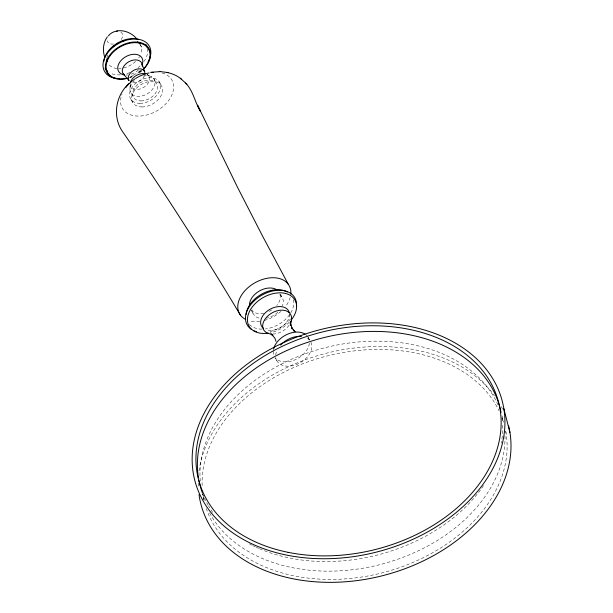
<?xml version="1.0" encoding="UTF-8"?>
<svg xmlns="http://www.w3.org/2000/svg" width="613" height="613" viewBox="0 0 613 613"><rect width="100%" height="100%" fill="white"/><g stroke="black" fill="none" stroke-linecap="round" stroke-linejoin="round"><path stroke-width="0.46" stroke-dasharray="3.06 2.3" d="M129.956 88.647L130.293 83.514A10.337 7.011 -29.7 0 0 142.898 87.858A10.337 7.011 -29.7 0 0 147.204 74.648L152.009 77.092M146.913 74.027L148.576 75.928M308.025 337.227L309.649 340.077M159.028 81.552L161.081 85.153M280.363 294.286L281.773 296.761M153.802 78.755L156.369 83.261M131.159 93.322L133.726 97.827M131.075 99.536L133.128 103.137M251.476 310.615L253.828 314.745M275.436 358.184L277.474 361.754M140.446 44.956L141.396 47.109M505.61 431.376L506.085 433.207M202.665 493.81L203.133 495.649M120.822 32.06A8.413 5.701 -29.7 0 1 119.979 40.925M113.604 44.029A8.413 5.701 -29.7 0 1 107.175 40.841M309.343 343.234A19.401 13.157 -29.7 0 1 294.661 359.984A19.401 13.157 -29.7 0 1 275.03 357.471M273.567 354.36A19.401 13.157 -29.7 0 1 273.306 350.751M305.772 334.637A19.401 13.157 -29.7 0 1 307.619 336.514M308.094 337.227A19.401 13.157 -29.7 0 1 309.082 339.625M310.937 342.269A19.401 13.157 -29.7 0 1 298.263 363.754A19.401 13.157 -29.7 0 1 276.003 358.643M275.743 355.027A19.401 13.157 -29.7 0 1 276.716 351.157M307.481 338.391A19.401 13.157 -29.7 0 1 309.511 340.115M280.21 294.478A16.643 11.287 -29.7 0 1 276.792 305.473M271.682 309.925A16.643 11.287 -29.7 0 1 268.632 311.596M263.797 313.197A16.643 11.287 -29.7 0 1 251.001 309.787M279.566 294.707A16.643 11.287 -29.7 0 1 282.424 305.849M277.896 312.239A16.643 11.287 -29.7 0 1 266.624 318.147M259.054 318.101A16.643 11.287 -29.7 0 1 252.303 309.772M293.359 299.68A25.631 17.386 -29.7 0 1 290.087 313.956M289.604 314.668A25.631 17.386 -29.7 0 1 265.429 328.951M261.981 329.15A25.631 17.386 -29.7 0 1 248.939 323.978M143.434 75.989A13.486 9.141 -29.7 0 1 154.33 86.119A13.486 9.141 -29.7 0 1 135.396 96.042A13.486 9.141 -29.7 0 1 134.301 80.778M162.085 72.993A28.512 19.332 -29.7 0 1 170.245 98.118A28.512 19.332 -29.7 0 1 136.155 115.995A28.512 19.332 -29.7 0 1 122.056 93.981M139.986 44.113A18.658 12.658 -29.7 0 1 140.714 54.304M139.611 56.549A18.658 12.658 -29.7 0 1 138.661 58.013M135.634 61.469A18.658 12.658 -29.7 0 1 122.998 68.097M121.198 68.395A18.658 12.658 -29.7 0 1 118.554 68.556M116.876 68.464A18.658 12.658 -29.7 0 1 108.647 64.273M106.984 57.806A18.658 12.658 -29.7 0 1 107.643 54.833M147.549 48.626A23.585 15.992 -29.7 0 1 143.909 61.584M140.086 65.951A23.585 15.992 -29.7 0 1 138.132 67.645M129.833 72.541A23.585 15.992 -29.7 0 1 125.742 73.935M120.324 74.847A23.585 15.992 -29.7 0 1 109.873 72.863M289.075 325.296A15.532 10.536 -29.7 0 1 272.341 334.07M289.52 314.017A15.532 10.536 -29.7 0 1 282.179 326.461A15.532 10.536 -29.7 0 1 266.916 330.032M290.562 318.936A27.401 18.582 -29.7 0 1 269.061 331.771M289.382 322.101A26.405 17.907 -29.7 0 1 270.149 332.813M290.217 297.382A28.512 19.332 -29.7 0 1 286.256 305.512M280.969 311.396A28.512 19.332 -29.7 0 1 264.05 320.507M259.736 321.35A28.512 19.332 -29.7 0 1 249.353 320.829M140.515 70.334A10.72 7.272 -29.7 0 1 136.592 74.02M133.259 75.644A10.72 7.272 -29.7 0 1 128.96 76.395M138.454 69.897A13.486 9.141 -29.7 0 1 130.14 74.495M127.696 74.947A13.486 9.141 -29.7 0 1 126.117 75.024M144.499 75.767A8.996 6.099 -29.7 0 1 132.485 82.525M141.764 70.579A23.585 15.992 -29.7 0 1 139.044 72.755M132.147 76.594A23.585 15.992 -29.7 0 1 129.703 77.499M140.392 70.648A25.7 17.432 -29.7 0 1 131.351 75.989M141.994 70.618A24.175 16.398 -29.7 0 1 137.718 73.859M132.132 76.794A24.175 16.398 -29.7 0 1 129.634 77.713M198.275 486.14A158.759 114.723 -14.4 0 1 198.221 482.316M199.064 470.769A158.759 114.723 -14.4 0 1 326.507 353.203A158.759 114.723 -14.4 0 1 494.354 395.546M501.288 406.611A158.759 114.723 -14.4 0 1 502.576 409.147M501.947 417.943A154.913 111.941 -14.4 0 1 502.246 420.679M502.545 425.299A154.913 111.941 -14.4 0 1 501.334 443.107M483.504 485.672A154.913 111.941 -14.4 0 1 474.255 497.695M473.627 498.423A154.913 111.941 -14.4 0 1 259.552 548.742M258.709 548.382A154.913 111.941 -14.4 0 1 256.219 547.263M255.399 546.88A154.913 111.941 -14.4 0 1 252.755 545.608M251.889 545.172A154.913 111.941 -14.4 0 1 249.292 543.815M212.711 512.407A154.913 111.941 -14.4 0 1 208.658 506.116M208.198 505.319A154.913 111.941 -14.4 0 1 204.336 497.664M203.953 496.791A154.913 111.941 -14.4 0 1 202.872 494.139M505.763 431.36A154.821 111.88 -14.4 0 1 382.55 572.757A154.821 111.88 -14.4 0 1 206.29 508.483M204.014 500.262A154.821 111.88 -14.4 0 1 203.286 496.576M202.152 485.596A154.821 111.88 -14.4 0 1 327.664 355.846A154.821 111.88 -14.4 0 1 498.982 410.679M501.978 417.691A154.821 111.88 -14.4 0 1 503.511 422.188M504.974 435.92A154.821 111.88 -14.4 0 1 380.083 564.581A154.821 111.88 -14.4 0 1 208.964 511.617M204.16 500.216A154.821 111.88 -14.4 0 1 202.098 492.921M200.244 481.029A154.821 111.88 -14.4 0 1 324.974 347.717A154.821 111.88 -14.4 0 1 498.055 405.009M501.924 415.744A154.821 111.88 -14.4 0 1 503.465 422.173M140.89 100.923A13.486 9.141 -29.7 0 0 157.395 85.422A13.486 9.141 -29.7 0 0 136.868 85.284A13.486 9.141 -29.7 0 0 140.89 100.923M139.91 103.352A16.643 11.287 -29.7 0 0 160.284 84.219A16.643 11.287 -29.7 0 0 134.952 84.05A16.643 11.287 -29.7 0 0 139.91 103.352M141.971 106.961A16.643 11.287 -29.7 0 0 162.338 87.828A16.643 11.287 -29.7 0 0 137.006 87.659A16.643 11.287 -29.7 0 0 141.971 106.961"/><path stroke-width="0.92" d="M107.367 36.826C103.114 42.619 102.409 50.527 104.762 57.208M128.814 83.69C115.589 95.574 112.11 117.075 122.684 131.772C163.878 191.585 203.141 252.732 240.396 315.074M116.432 30.995C123.703 29.669 131.282 32.727 136.17 38.144M150.537 72.303L160.453 71.598M166.606 72.388C171.992 73.422 177.494 75.644 181.594 79.361M159.311 71.46L168.054 72.572M270.854 334.123L272.885 335.526L271.429 334.169L274.839 338.123L276.019 341.318M295.251 331.725L293.313 330.192L294.73 331.51L291.558 327.373L292.317 328.966L290.669 324.085L290.769 325.449M185.547 83.046C193.248 90.624 194.85 102.402 200.474 111.336L197.562 105.168L237.537 187.34L262.533 236.036L288.271 284.271M180.368 78.226L186.85 84.249M123.267 73.928L129.044 80.579A8.996 6.099 -29.7 0 1 133.986 70.188A8.996 6.099 -29.7 0 1 144.829 72.303L142.086 64.066M503.863 408.794A158.759 114.723 -14.4 0 1 286.662 555.11A158.759 114.723 -14.4 0 1 255.092 358.521A158.759 114.723 -14.4 0 1 503.863 408.794L509.939 432.418M290.754 325.334L290.478 321.496L290.639 323.748L290.884 321.404L290.202 324.116L290.784 322.208A15.532 10.536 -29.7 0 0 282.225 310.163A15.532 10.536 -29.7 0 0 263.713 321.503A15.532 10.536 -29.7 0 0 271.467 334.039M245.767 319.488A28.512 19.332 -29.7 0 1 254.977 282.754A28.512 19.332 -29.7 0 1 290.815 294.156M263.329 328.254A15.532 10.536 -29.7 0 1 269.391 309.634A15.532 10.536 -29.7 0 1 289.298 312.615M251.636 329.549A27.401 18.582 -29.7 0 1 263.054 294.524A27.401 18.582 -29.7 0 1 296.447 306.056M256.594 331.694A27.401 18.582 -29.7 0 1 253.974 330.782M268.325 333.135A26.405 17.907 -29.7 0 1 248.709 313.243A26.405 17.907 -29.7 0 1 283.796 293.106A26.405 17.907 -29.7 0 1 291.229 319.994M126.424 78.38A23.585 15.992 -29.7 0 1 107.275 60.894A23.585 15.992 -29.7 0 1 140.032 43.194A23.585 15.992 -29.7 0 1 143.005 69.415M124.6 74.924A13.486 9.141 -29.7 0 1 118.838 63.66A13.486 9.141 -29.7 0 1 134.952 54.273A13.486 9.141 -29.7 0 1 142.124 64.725M124.692 75.253A10.72 7.272 -29.7 0 1 129.159 61.553A10.72 7.272 -29.7 0 1 142.231 66.066M118.999 78.564A25.7 17.432 -29.7 0 1 104.769 57.645A25.7 17.432 -29.7 0 1 137.074 39.109A25.7 17.432 -29.7 0 1 148.078 61.875M127.941 78.219A24.175 16.398 -29.7 0 1 106.302 61.614A24.175 16.398 -29.7 0 1 139.741 42.443A24.175 16.398 -29.7 0 1 143.266 69.43M107.704 71.361A23.585 15.992 -29.7 0 1 105.091 68.074M103.873 61.315A23.585 15.992 -29.7 0 1 138.17 39.255M146.047 44.703A23.585 15.992 -29.7 0 1 147.365 47.791M249.583 306.377A16.643 11.287 -29.7 0 1 258.724 291.382A16.643 11.287 -29.7 0 1 276.739 289.75M107.237 61.277A18.658 12.658 -29.7 0 1 106.938 58.702M112.991 46.917A18.658 12.658 -29.7 0 1 114.187 45.868M116.792 43.96A18.658 12.658 -29.7 0 1 118.899 42.734M121.995 41.347A18.658 12.658 -29.7 0 1 124.73 40.496M137.504 41.807A18.658 12.658 -29.7 0 1 139.986 44.113M273.544 349.218A19.401 13.157 -29.7 0 1 286.6 334.621A19.401 13.157 -29.7 0 1 305.036 334.116M246.089 314.377A25.631 17.386 -29.7 0 1 261.966 293.934A25.631 17.386 -29.7 0 1 287.321 291.987M130.393 82.832A10.337 7.011 -29.7 0 1 145.327 73.836M280.624 345.088A19.401 13.157 -29.7 0 1 301.504 336.43M125.68 87.621A28.512 19.332 -29.7 0 1 134.837 79.023M135.611 78.51A28.512 19.332 -29.7 0 1 149.12 72.909M151.702 72.472A28.512 19.332 -29.7 0 1 153.411 72.288M108.409 35.922A8.413 5.701 -29.7 0 1 117.474 31.171M508.644 426.004A158.759 114.723 -14.4 0 1 375.999 577.254A158.759 114.723 -14.4 0 1 199.01 494.599M202.206 492.354A154.913 111.941 -14.4 0 1 198.926 480.492M198.428 477.719A154.913 111.941 -14.4 0 1 330.307 336.123A154.913 111.941 -14.4 0 1 501.066 412.465M288.156 552.344A154.913 111.941 -14.4 0 0 500.101 409.568A154.913 111.941 -14.4 0 0 257.353 360.513A154.913 111.941 -14.4 0 0 288.156 552.344"/></g></svg>
